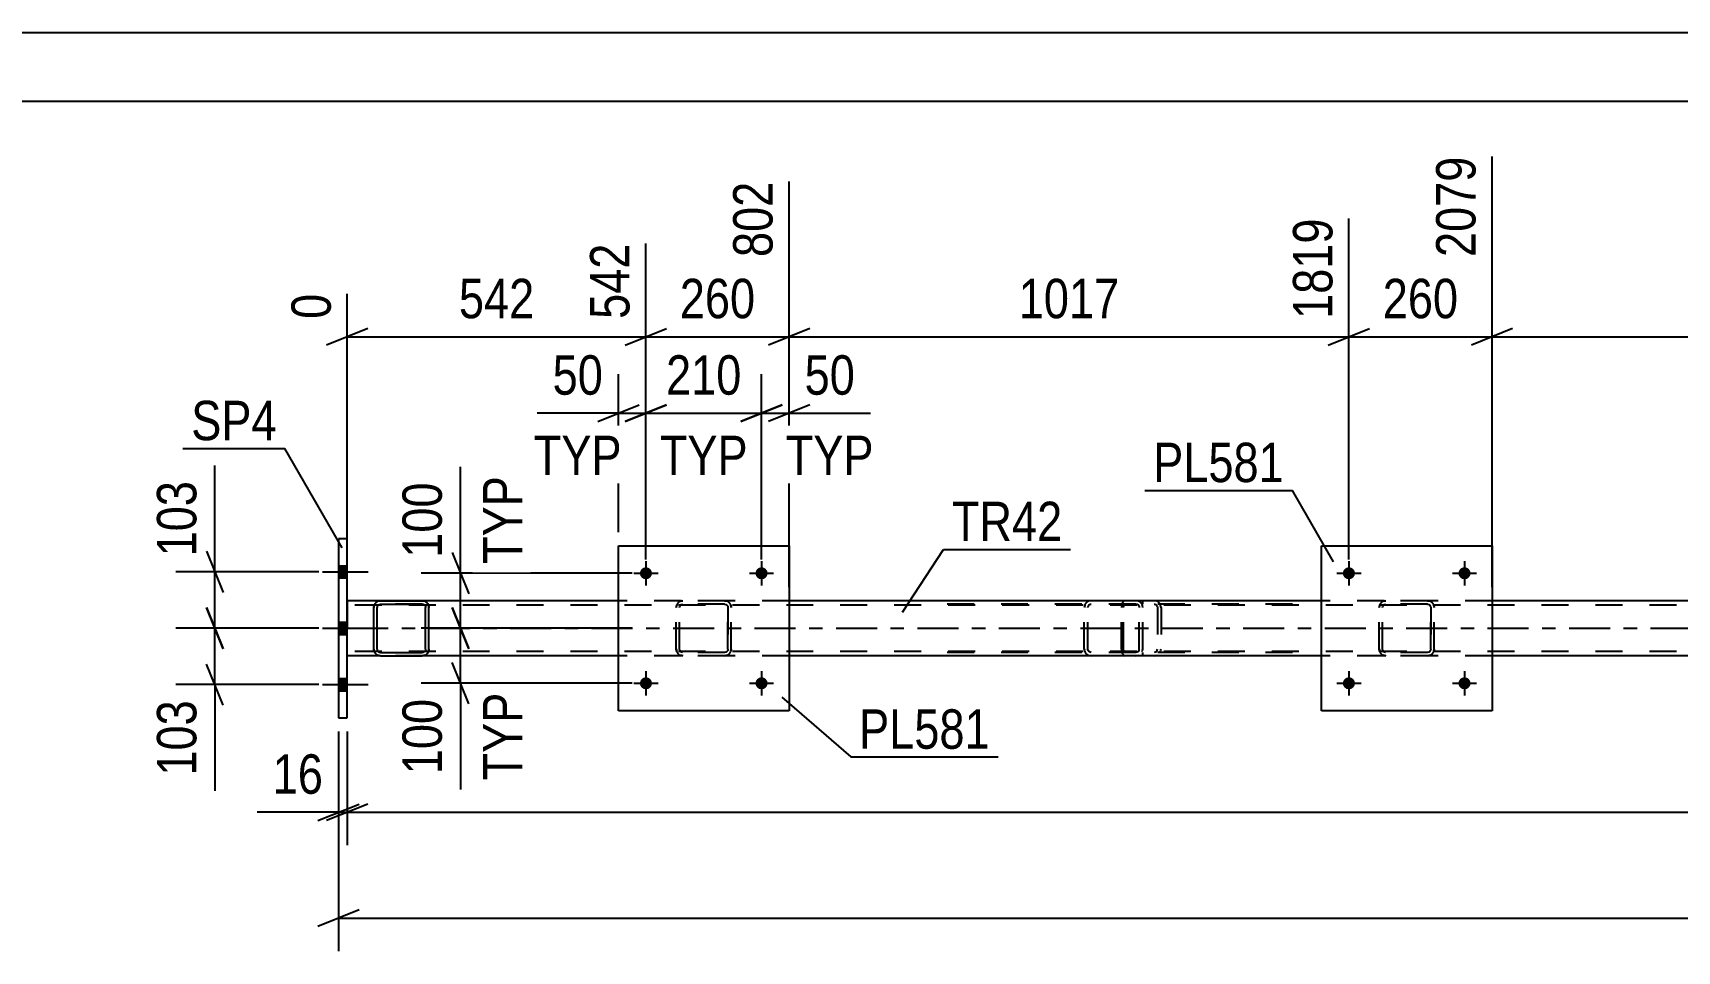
# Model space of a CAD drawing. Header units: millimetres. Extents: x 0 to 841, y 0 to 594.
# Drawn here: x 62.7 to 182.1, y 527.2 to 594 of the extents above; entities that cross this region are included whole.
import ezdxf

# ---------------------------------------------------------------- set-up
doc = ezdxf.new("R2010")
doc.units = ezdxf.units.MM
doc.linetypes.add('DXK_LINE_DOT2', pattern=[3.9198, 1.9599, -1.9599])
doc.linetypes.add('DXK_LINE_DOT3', pattern=[5.9187, 2.979, -0.9799, 0.9799, -0.9799])
doc.styles.add('Arial Narrow', font='ARIALN.TTF', dxfattribs={"height": 0.2})

# ---------------------------------------------------------------- blocks, each defined once
blk = doc.blocks.new('Unknown-232924665-1133')
at = {"color": 5, "linetype": 'Continuous'}
for p, q in [((841, 594), (0, 594)), ((836, 589), (5, 589))]:
    blk.add_line(p, q, dxfattribs=at)
blk = doc.blocks.new('Bolt-232924665-2098 - 2062')
at = {"linetype": 'Continuous'}
for points in [[(85.52, 554.36), (85.52, 555.24), (84.88, 555.24), (84.88, 554.36)], [(85.52, 554.36), (85.52, 555.24), (84.88, 555.24), (84.88, 554.36)], [(85.52, 554.36), (85.52, 555.24), (84.88, 555.24), (84.88, 554.36)], [(85.52, 550.26), (85.52, 551.14), (84.88, 551.14), (84.88, 550.26)], [(85.52, 550.26), (85.52, 551.14), (84.88, 551.14), (84.88, 550.26)], [(85.52, 546.16), (85.52, 547.04), (84.88, 547.04), (84.88, 546.16)], [(85.52, 546.16), (85.52, 547.04), (84.88, 547.04), (84.88, 546.16)], [(85.52, 546.16), (85.52, 547.04), (84.88, 547.04), (84.88, 546.16)]]:
    blk.add_hatch(color=1, dxfattribs=at).paths.add_polyline_path(points)
at = {"color": 1, "linetype": 'Continuous'}
for p, q in [((83.72, 554.8), (87.04, 554.8)), ((83.72, 554.8), (87.04, 554.8)), ((83.72, 554.8), (87.04, 554.8)), ((84.88, 555.24), (85.52, 555.24)), ((84.88, 555.24), (85.52, 555.24)), ((84.88, 555.24), (85.52, 555.24)), ((84.88, 554.36), (85.52, 554.36)), ((84.88, 554.36), (85.52, 554.36)), ((84.88, 554.36), (85.52, 554.36)), ((84.88, 551.14), (85.52, 551.14)), ((84.88, 551.14), (85.52, 551.14)), ((83.72, 550.7), (87.04, 550.7)), ((83.72, 550.7), (87.04, 550.7)), ((84.88, 550.26), (85.52, 550.26)), ((84.88, 550.26), (85.52, 550.26)), ((83.72, 546.6), (87.04, 546.6)), ((83.72, 546.6), (87.04, 546.6)), ((83.72, 546.6), (87.04, 546.6)), ((84.88, 547.04), (85.52, 547.04)), ((84.88, 547.04), (85.52, 547.04)), ((84.88, 547.04), (85.52, 547.04)), ((84.88, 546.16), (85.52, 546.16)), ((84.88, 546.16), (85.52, 546.16)), ((84.88, 546.16), (85.52, 546.16))]:
    blk.add_line(p, q, dxfattribs=at)
blk = doc.blocks.new('Part-232924665-2103 - 2062')
at = {"color": 2, "linetype": 'Continuous'}
for p, q in [((105.22, 552.7), (85.52, 552.7)), ((156.3, 552.7), (117.62, 552.7)), ((207.38, 552.7), (168.7, 552.7)), ((87.92, 548.7), (85.52, 548.7)), ((105.22, 548.7), (90.97, 548.7)), ((156.3, 548.7), (117.62, 548.7)), ((207.38, 548.7), (168.7, 548.7))]:
    blk.add_line(p, q, dxfattribs=at)
at = {"color": 7, "linetype": 'DXK_LINE_DOT2'}
for p, q in [((85.52, 552.7), (85.52, 552.7)), ((85.52, 552.7), (85.52, 548.7)), ((85.52, 548.7), (85.52, 552.7)), ((750.47, 552.38), (85.52, 552.38)), ((117.62, 552.7), (105.22, 552.7)), ((168.7, 552.7), (156.3, 552.7)), ((750.47, 549.02), (85.52, 549.02)), ((85.52, 548.7), (85.52, 548.7)), ((90.97, 548.7), (87.92, 548.7)), ((117.62, 548.7), (105.22, 548.7)), ((168.7, 548.7), (156.3, 548.7))]:
    blk.add_line(p, q, dxfattribs=at)
at = {"color": 7, "linetype": 'DXK_LINE_DOT3'}
blk.add_line((85.52, 550.7), (750.47, 550.7), dxfattribs=at)
blk = doc.blocks.new('Part-232924665-23151 - 2062')
at = {"color": 2, "linetype": 'Continuous'}
for p, q in [((87.48, 552.41), (87.45, 552.22)), ((87.45, 549.18), (87.45, 552.22)), ((87.7, 552.31), (87.69, 552.22)), ((87.69, 549.18), (87.69, 552.22)), ((87.76, 552.39), (87.7, 552.31)), ((87.93, 552.7), (87.74, 552.67)), ((87.83, 552.44), (87.76, 552.39)), ((87.83, 552.44), (87.93, 552.46)), ((87.93, 552.7), (90.97, 552.7)), ((87.93, 552.7), (87.93, 552.7)), ((87.93, 552.46), (90.97, 552.46)), ((87.93, 552.46), (87.93, 552.46)), ((90.97, 552.7), (90.97, 552.7)), ((91.15, 552.67), (90.97, 552.7)), ((90.97, 552.46), (90.97, 552.46)), ((90.97, 552.46), (91.06, 552.44)), ((91.06, 552.44), (91.13, 552.39)), ((91.19, 552.31), (91.13, 552.39)), ((91.19, 552.31), (91.21, 552.22)), ((91.21, 549.18), (91.21, 552.22)), ((91.45, 552.22), (91.41, 552.41)), ((91.45, 549.18), (91.45, 552.22)), ((87.45, 549.18), (87.48, 549)), ((87.69, 549.18), (87.7, 549.09)), ((87.76, 549.01), (87.7, 549.09)), ((87.74, 548.74), (87.93, 548.7)), ((87.83, 548.96), (87.76, 549.01)), ((87.93, 548.94), (87.83, 548.96)), ((87.93, 548.94), (90.97, 548.94)), ((87.93, 548.94), (87.93, 548.94)), ((87.93, 548.7), (90.97, 548.7)), ((87.93, 548.7), (87.93, 548.7)), ((91.06, 548.96), (90.97, 548.94)), ((90.97, 548.94), (90.97, 548.94)), ((90.97, 548.7), (91.15, 548.74)), ((90.97, 548.7), (90.97, 548.7)), ((91.13, 549.01), (91.06, 548.96)), ((91.19, 549.09), (91.13, 549.01)), ((91.21, 549.18), (91.19, 549.09)), ((91.41, 549), (91.45, 549.18))]:
    blk.add_line(p, q, dxfattribs=at)
at = {"color": 7, "linetype": 'DXK_LINE_DOT2'}
for p, q in [((87.45, 552.22), (87.48, 552.41)), ((87.7, 552.31), (87.7, 552.31)), ((87.74, 552.67), (87.93, 552.7)), ((87.76, 552.39), (87.76, 552.39)), ((87.83, 552.44), (87.93, 552.46)), ((87.83, 552.44), (87.83, 552.44)), ((87.93, 552.7), (90.97, 552.7)), ((90.97, 552.46), (87.93, 552.46)), ((90.97, 552.7), (91.15, 552.67)), ((91.06, 552.44), (90.97, 552.46)), ((91.13, 552.39), (91.06, 552.44)), ((91.13, 552.39), (91.13, 552.39)), ((91.19, 552.31), (91.19, 552.31)), ((91.19, 552.31), (91.19, 552.31)), ((91.41, 552.41), (91.45, 552.22)), ((87.48, 549), (87.45, 549.18)), ((87.69, 549.18), (87.69, 549.18)), ((87.93, 548.7), (87.74, 548.74)), ((87.76, 549.01), (87.83, 548.96)), ((87.83, 548.96), (87.93, 548.94)), ((87.93, 548.94), (90.97, 548.94)), ((87.93, 548.7), (90.97, 548.7)), ((90.97, 548.94), (91.06, 548.96)), ((91.15, 548.74), (90.97, 548.7)), ((91.21, 549.18), (91.21, 549.18)), ((91.45, 549.18), (91.41, 549))]:
    blk.add_line(p, q, dxfattribs=at)
at = {"color": 2, "linetype": 'Continuous'}
for centre, start, end in [((87.93, 552.22), 112.5001, 157.5001), ((90.97, 552.22), 22.5001, 67.5001), ((87.93, 549.18), 202.5001, 247.5001), ((90.97, 549.18), 292.5001, 337.5001)]:
    blk.add_arc(centre, 0.48, start, end, dxfattribs=at)
at = {"color": 7, "linetype": 'DXK_LINE_DOT2'}
for centre, start, end in [((87.93, 552.22), 112.5001, 157.5001), ((90.97, 552.22), 22.5001, 67.5001), ((87.93, 549.18), 202.5001, 247.5001), ((90.97, 549.18), 292.5001, 337.5001)]:
    blk.add_arc(centre, 0.48, start, end, dxfattribs=at)
blk = doc.blocks.new('Part-232924665-2177 - 2062')
at = {"color": 7, "linetype": 'DXK_LINE_DOT2'}
for p, q in [((142.82, 552.7), (127.83, 552.7)), ((142.82, 552.46), (127.83, 552.46)), ((139.1, 552.36), (139.07, 552.22)), ((139.07, 549.18), (139.07, 552.22)), ((139.11, 552.41), (139.1, 552.36)), ((139.33, 552.22), (139.35, 552.32)), ((139.33, 549.18), (139.33, 552.22)), ((139.35, 552.32), (139.4, 552.39)), ((139.58, 552.7), (139.39, 552.67)), ((139.4, 552.39), (139.49, 552.45)), ((139.49, 552.45), (139.58, 552.46)), ((143.01, 552.67), (142.82, 552.7)), ((142.82, 552.46), (142.92, 552.45)), ((142.92, 552.45), (143, 552.39)), ((143, 552.39), (143.05, 552.32)), ((143.05, 552.32), (143.07, 552.22)), ((143.07, 549.18), (143.07, 552.22)), ((143.3, 552.36), (143.29, 552.41)), ((143.33, 552.22), (143.3, 552.36)), ((143.33, 549.18), (143.33, 552.22)), ((142.82, 548.94), (127.83, 548.94)), ((142.82, 548.7), (127.83, 548.7)), ((139.07, 549.18), (139.09, 549.1)), ((139.09, 549.1), (139.11, 549)), ((139.34, 549.12), (139.33, 549.18)), ((139.35, 549.09), (139.34, 549.12)), ((139.4, 549.01), (139.35, 549.09)), ((139.39, 548.74), (139.58, 548.7)), ((139.49, 548.96), (139.4, 549.01)), ((139.58, 548.94), (139.49, 548.96)), ((142.92, 548.96), (142.82, 548.94)), ((142.82, 548.7), (143.01, 548.74)), ((143, 549.01), (142.92, 548.96)), ((143.05, 549.09), (143, 549.01)), ((143.05, 549.09), (143.06, 549.12)), ((143.06, 549.12), (143.07, 549.18)), ((143.29, 549), (143.31, 549.1)), ((143.31, 549.1), (143.33, 549.18))]:
    blk.add_line(p, q, dxfattribs=at)
for centre, start, end in [((139.56, 552.2), 110.7583, 155.68), ((142.84, 552.2), 24.32, 69.2417), ((139.56, 549.2), 204.32, 249.2417)]:
    blk.add_arc(centre, 0.496, start, end, dxfattribs=at)
blk = doc.blocks.new('Part-232924665-2182 - 2062')
at = {"color": 2, "linetype": 'Continuous'}
for p, q in [((85.52, 557.2), (84.88, 557.2)), ((84.88, 557.2), (84.88, 544.2)), ((85.52, 544.2), (85.52, 557.2)), ((84.88, 544.2), (85.52, 544.2))]:
    blk.add_line(p, q, dxfattribs=at)
at = {"color": 7, "linetype": 'DXK_LINE_DOT2'}
for p, q in [((84.88, 557.2), (84.88, 544.2)), ((85.52, 544.2), (85.52, 557.2))]:
    blk.add_line(p, q, dxfattribs=at)
blk = doc.blocks.new('Part-232924665-2184 - 2062')
at = {"color": 7, "linetype": 'DXK_LINE_DOT2'}
for p, q in [((141.8, 552.41), (141.78, 552.22)), ((141.78, 549.18), (141.78, 552.22)), ((141.86, 552.56), (141.8, 552.41)), ((141.95, 552.67), (141.86, 552.56)), ((141.92, 552.22), (141.93, 552.32)), ((141.92, 549.18), (141.92, 552.22)), ((141.93, 552.32), (141.96, 552.39)), ((142.05, 552.7), (141.95, 552.67)), ((141.96, 552.39), (142, 552.45)), ((142, 552.45), (142.05, 552.46)), ((154.21, 552.7), (142.05, 552.7)), ((154.21, 552.46), (142.05, 552.46)), ((143.33, 552.46), (143.33, 552.7)), ((144.34, 552.67), (144.14, 552.7)), ((144.14, 552.46), (144.24, 552.45)), ((144.24, 552.45), (144.32, 552.39)), ((144.32, 552.39), (144.38, 552.32)), ((144.38, 552.32), (144.4, 552.22)), ((144.4, 552.22), (144.4, 549.18)), ((144.62, 552.36), (144.61, 552.41)), ((144.65, 552.22), (144.62, 552.36)), ((144.65, 552.22), (144.65, 549.18)), ((141.78, 549.18), (141.8, 549)), ((141.8, 549), (141.86, 548.84)), ((141.86, 548.84), (141.95, 548.74)), ((141.93, 549.09), (141.92, 549.18)), ((141.96, 549.01), (141.93, 549.09)), ((141.95, 548.74), (142.05, 548.7)), ((142, 548.96), (141.96, 549.01)), ((142.05, 548.94), (142, 548.96)), ((154.21, 548.94), (142.05, 548.94)), ((154.21, 548.7), (142.05, 548.7)), ((143.33, 548.7), (143.33, 548.94)), ((144.24, 548.96), (144.14, 548.94)), ((144.14, 548.7), (144.34, 548.74)), ((144.32, 549.01), (144.24, 548.96)), ((144.38, 549.09), (144.32, 549.01)), ((144.38, 549.12), (144.4, 549.18)), ((144.38, 549.09), (144.38, 549.12)), ((144.61, 549), (144.63, 549.1)), ((144.63, 549.1), (144.65, 549.18))]:
    blk.add_line(p, q, dxfattribs=at)
blk.add_arc((144.16, 552.21), 0.492, 23.8494, 68.8059, dxfattribs=at)
blk = doc.blocks.new('Part-232924665-23147 - 2062')
at = {"color": 7, "linetype": 'DXK_LINE_DOT2'}
for p, q in [((160.5, 552.22), (160.54, 552.41)), ((160.54, 552.41), (160.5, 552.22)), ((160.5, 549.18), (160.5, 552.22)), ((160.5, 549.18), (160.5, 552.22)), ((160.74, 552.22), (160.76, 552.31)), ((160.74, 549.18), (160.74, 552.22)), ((160.74, 549.18), (160.74, 552.22)), ((160.76, 552.31), (160.81, 552.39)), ((160.8, 552.67), (160.98, 552.7)), ((160.98, 552.7), (160.8, 552.67)), ((160.81, 552.39), (160.89, 552.44)), ((160.89, 552.44), (160.98, 552.46)), ((164.02, 552.7), (160.98, 552.7)), ((164.02, 552.46), (160.98, 552.46)), ((164.02, 552.7), (164.21, 552.67)), ((164.21, 552.67), (164.02, 552.7)), ((164.02, 552.46), (164.11, 552.44)), ((164.11, 552.44), (164.19, 552.39)), ((164.19, 552.39), (164.24, 552.31)), ((164.24, 552.31), (164.26, 552.22)), ((164.26, 549.18), (164.26, 552.22)), ((164.26, 552.22), (164.26, 549.18)), ((164.47, 552.41), (164.5, 552.22)), ((164.5, 552.22), (164.47, 552.41)), ((164.5, 549.18), (164.5, 552.22)), ((164.5, 549.18), (164.5, 552.22)), ((160.54, 549), (160.5, 549.18)), ((160.5, 549.18), (160.54, 549)), ((160.76, 549.09), (160.74, 549.18)), ((160.81, 549.01), (160.76, 549.09)), ((160.98, 548.7), (160.8, 548.74)), ((160.8, 548.74), (160.98, 548.7)), ((160.89, 548.96), (160.81, 549.01)), ((160.98, 548.94), (160.89, 548.96)), ((164.02, 548.94), (160.98, 548.94)), ((164.02, 548.7), (160.98, 548.7)), ((164.11, 548.96), (164.02, 548.94)), ((164.21, 548.74), (164.02, 548.7)), ((164.02, 548.7), (164.21, 548.74)), ((164.19, 549.01), (164.11, 548.96)), ((164.24, 549.09), (164.19, 549.01)), ((164.26, 549.18), (164.24, 549.09)), ((164.5, 549.18), (164.47, 549)), ((164.47, 549), (164.5, 549.18))]:
    blk.add_line(p, q, dxfattribs=at)
at = {"color": 7, "linetype": 'DXK_LINE_DOT3'}
blk.add_line((162.5, 550.7), (162.5, 550.7), dxfattribs=at)
at = {"color": 7, "linetype": 'DXK_LINE_DOT2'}
for centre, start, end in [((160.98, 552.22), 112.5, 157.5), ((160.98, 552.22), 112.5, 157.5), ((164.02, 552.22), 22.5, 67.5), ((164.02, 552.22), 22.5, 67.5), ((160.98, 549.18), 202.5, 247.5), ((160.98, 549.18), 202.5, 247.5), ((164.02, 549.18), 292.5, 337.5), ((164.02, 549.18), 292.5, 337.5)]:
    blk.add_arc(centre, 0.48, start, end, dxfattribs=at)
blk = doc.blocks.new('Part-232924665-23148 - 2062')
at = {"color": 2, "linetype": 'Continuous'}
for p, q in [((156.3, 544.7), (156.3, 556.7)), ((156.3, 556.7), (168.7, 556.7)), ((168.7, 556.7), (168.7, 544.7)), ((168.7, 544.7), (156.3, 544.7))]:
    blk.add_line(p, q, dxfattribs=at)
blk = doc.blocks.new('Part-232924665-23149 - 2062')
at = {"color": 7, "linetype": 'DXK_LINE_DOT2'}
for p, q in [((109.42, 552.22), (109.46, 552.41)), ((109.46, 552.41), (109.42, 552.22)), ((109.42, 549.18), (109.42, 552.22)), ((109.42, 549.18), (109.42, 552.22)), ((109.66, 552.22), (109.68, 552.31)), ((109.66, 549.18), (109.66, 552.22)), ((109.66, 549.18), (109.66, 552.22)), ((109.68, 552.31), (109.73, 552.39)), ((109.72, 552.67), (109.9, 552.7)), ((109.9, 552.7), (109.72, 552.67)), ((109.73, 552.39), (109.81, 552.44)), ((109.81, 552.44), (109.9, 552.46)), ((112.94, 552.7), (109.9, 552.7)), ((112.94, 552.46), (109.9, 552.46)), ((112.94, 552.7), (113.13, 552.67)), ((113.13, 552.67), (112.94, 552.7)), ((112.94, 552.46), (113.03, 552.44)), ((113.03, 552.44), (113.11, 552.39)), ((113.11, 552.39), (113.16, 552.31)), ((113.16, 552.31), (113.18, 552.22)), ((113.18, 549.18), (113.18, 552.22)), ((113.18, 552.22), (113.18, 549.18)), ((113.38, 552.41), (113.42, 552.22)), ((113.42, 552.22), (113.38, 552.41)), ((113.42, 549.18), (113.42, 552.22)), ((113.42, 549.18), (113.42, 552.22)), ((109.46, 549), (109.42, 549.18)), ((109.42, 549.18), (109.46, 549)), ((109.68, 549.09), (109.66, 549.18)), ((109.73, 549.01), (109.68, 549.09)), ((109.9, 548.7), (109.72, 548.74)), ((109.72, 548.74), (109.9, 548.7)), ((109.81, 548.96), (109.73, 549.01)), ((109.9, 548.94), (109.81, 548.96)), ((112.94, 548.94), (109.9, 548.94)), ((112.94, 548.7), (109.9, 548.7)), ((113.03, 548.96), (112.94, 548.94)), ((113.13, 548.74), (112.94, 548.7)), ((112.94, 548.7), (113.13, 548.74)), ((113.11, 549.01), (113.03, 548.96)), ((113.16, 549.09), (113.11, 549.01)), ((113.18, 549.18), (113.16, 549.09)), ((113.42, 549.18), (113.38, 549)), ((113.38, 549), (113.42, 549.18))]:
    blk.add_line(p, q, dxfattribs=at)
at = {"color": 7, "linetype": 'DXK_LINE_DOT3'}
blk.add_line((111.42, 550.7), (111.42, 550.7), dxfattribs=at)
at = {"color": 7, "linetype": 'DXK_LINE_DOT2'}
for centre, start, end in [((109.9, 552.22), 112.5, 157.5), ((109.9, 552.22), 112.5, 157.5), ((112.94, 552.22), 22.5, 67.5), ((112.94, 552.22), 22.5, 67.5), ((109.9, 549.18), 202.5, 247.5), ((109.9, 549.18), 202.5, 247.5), ((112.94, 549.18), 292.5, 337.5), ((112.94, 549.18), 292.5, 337.5)]:
    blk.add_arc(centre, 0.48, start, end, dxfattribs=at)
blk = doc.blocks.new('Part-232924665-23150 - 2062')
at = {"color": 2, "linetype": 'Continuous'}
for p, q in [((105.22, 544.7), (105.22, 556.7)), ((105.22, 556.7), (117.62, 556.7)), ((117.62, 556.7), (117.62, 544.7)), ((117.62, 544.7), (105.22, 544.7))]:
    blk.add_line(p, q, dxfattribs=at)
blk = doc.blocks.new('Bolt-232924665-23176 - 2062')
at = {"linetype": 'Continuous'}
for points in [[(158.74, 546.7, -1), (157.86, 546.7, -1)], [(167.14, 546.7, -1), (166.26, 546.7, -1)]]:
    blk.add_hatch(color=1, dxfattribs=at).paths.add_polyline_path(points)
at = {"color": 1, "linetype": 'Continuous'}
for p, q in [((158.3, 547.58), (158.3, 545.82)), ((166.7, 547.58), (166.7, 545.82)), ((157.42, 546.7), (159.18, 546.7)), ((165.82, 546.7), (167.58, 546.7))]:
    blk.add_line(p, q, dxfattribs=at)
blk = doc.blocks.new('Bolt-232924665-23177 - 2062')
at = {"linetype": 'Continuous'}
for points in [[(158.74, 554.7, -1), (157.86, 554.7, -1)], [(167.14, 554.7, -1), (166.26, 554.7, -1)]]:
    blk.add_hatch(color=1, dxfattribs=at).paths.add_polyline_path(points)
at = {"color": 1, "linetype": 'Continuous'}
for p, q in [((158.3, 555.58), (158.3, 553.82)), ((166.7, 555.58), (166.7, 553.82)), ((157.42, 554.7), (159.18, 554.7)), ((165.82, 554.7), (167.58, 554.7))]:
    blk.add_line(p, q, dxfattribs=at)
blk = doc.blocks.new('Bolt-232924665-23178 - 2062')
at = {"linetype": 'Continuous'}
for points in [[(107.66, 546.7, -1), (106.78, 546.7, -1)], [(116.06, 546.7, -1), (115.18, 546.7, -1)]]:
    blk.add_hatch(color=1, dxfattribs=at).paths.add_polyline_path(points)
at = {"color": 1, "linetype": 'Continuous'}
for p, q in [((107.22, 547.58), (107.22, 545.82)), ((115.62, 547.58), (115.62, 545.82)), ((106.34, 546.7), (108.1, 546.7)), ((114.74, 546.7), (116.5, 546.7))]:
    blk.add_line(p, q, dxfattribs=at)
blk = doc.blocks.new('Bolt-232924665-23179 - 2062')
at = {"linetype": 'Continuous'}
for points in [[(107.66, 554.7, -1), (106.78, 554.7, -1)], [(116.06, 554.7, -1), (115.18, 554.7, -1)]]:
    blk.add_hatch(color=1, dxfattribs=at).paths.add_polyline_path(points)
at = {"color": 1, "linetype": 'Continuous'}
for p, q in [((107.22, 555.58), (107.22, 553.82)), ((115.62, 555.58), (115.62, 553.82)), ((106.34, 554.7), (108.1, 554.7)), ((114.74, 554.7), (116.5, 554.7))]:
    blk.add_line(p, q, dxfattribs=at)
blk = doc.blocks.new('StraightDimension-232924665-2292 - 2062')
at = {"color": 7, "linetype": 'Continuous'}
for p, q in [((84.88, 543.2), (84.88, 534.92)), ((85.52, 543.2), (85.52, 534.92)), ((83.38, 536.72), (86.38, 537.92)), ((87.02, 537.92), (84.02, 536.72)), ((84.88, 537.32), (78.98, 537.32)), ((84.88, 537.32), (78.98, 537.32)), ((84.88, 537.32), (85.52, 537.32))]:
    blk.add_line(p, q, dxfattribs=at)
at = {"color": 0}
blk.add_wipeout([(84.36, 538.07), (84.36, 542.27), (79.5, 542.27), (79.5, 538.07)], dxfattribs=at)
at = {"color": 3, "style": 'Arial Narrow'}
blk.add_text('16', height=2.863, dxfattribs=at).set_placement((80.1, 538.67))
blk = doc.blocks.new('StraightDimension-232924665-2277 - 2062')
at = {"color": 7, "linetype": 'Continuous'}
for p, q in [((85.52, 543.2), (85.52, 534.92)), ((87.02, 537.92), (84.02, 536.72)), ((85.52, 537.32), (797.19, 537.32))]:
    blk.add_line(p, q, dxfattribs=at)
blk = doc.blocks.new('StraightDimension-232924665-26888 - 2062')
at = {"color": 7, "linetype": 'Continuous'}
for p, q in [((107.22, 555.7), (107.22, 569.19)), ((115.62, 555.7), (115.62, 569.19)), ((105.72, 565.74), (108.72, 566.94)), ((107.22, 566.34), (115.62, 566.34)), ((117.12, 566.94), (114.12, 565.74))]:
    blk.add_line(p, q, dxfattribs=at)
at = {"color": 0}
blk.add_wipeout([(114.76, 567.09), (114.76, 571.29), (108.08, 571.29), (108.08, 567.09)], dxfattribs=at)
at = {"color": 0, "linetype": 'Continuous'}
blk.add_wipeout([(115.22, 561.24), (115.22, 565.44), (107.63, 565.44), (107.63, 561.24)], dxfattribs=at)
at = {"color": 3, "style": 'Arial Narrow'}
blk.add_text('210', height=2.863, dxfattribs=at).set_placement((108.68, 567.69))
at = {"color": 3, "linetype": 'Continuous', "style": 'Arial Narrow'}
blk.add_text('TYP', height=2.863, dxfattribs=at).set_placement((108.23, 561.84))
blk = doc.blocks.new('StraightDimension-232924665-26229 - 2062')
at = {"color": 7, "linetype": 'Continuous'}
for p, q in [((168.7, 553.7), (168.7, 585.01)), ((158.3, 555.7), (158.3, 580.51)), ((156.8, 571.3), (159.8, 572.5)), ((170.2, 572.5), (167.2, 571.3)), ((158.3, 571.9), (168.7, 571.9))]:
    blk.add_line(p, q, dxfattribs=at)
at = {"color": 0}
blk.add_wipeout([(166.84, 572.65), (166.84, 576.85), (160.16, 576.85), (160.16, 572.65)], dxfattribs=at)
at = {"color": 3, "style": 'Arial Narrow'}
blk.add_text('260', height=2.863, dxfattribs=at).set_placement((160.76, 573.25))
at = {"color": 0, "linetype": 'Continuous'}
blk.add_wipeout([(168.1, 585.61), (163.9, 585.61), (163.9, 577.1), (168.1, 577.1)], dxfattribs=at)
at = {"color": 3, "linetype": 'Continuous', "style": 'Arial Narrow'}
blk.add_text('2079', height=2.863, rotation=90.0002, dxfattribs=at).set_placement((167.5, 577.7))
blk = doc.blocks.new('StraightDimension-232924665-26177 - 2062')
at = {"color": 7, "linetype": 'Continuous'}
for p, q in [((75.9, 554.8), (75.9, 562.54)), ((75.9, 554.8), (75.9, 562.54)), ((75.3, 556.3), (76.5, 553.3)), ((83.46, 554.8), (73.05, 554.8)), ((75.9, 550.7), (75.9, 554.8)), ((76.5, 549.2), (75.3, 552.2)), ((83.46, 550.7), (73.05, 550.7))]:
    blk.add_line(p, q, dxfattribs=at)
at = {"color": 0}
blk.add_wipeout([(75.15, 562.01), (70.95, 562.01), (70.95, 555.33), (75.15, 555.33)], dxfattribs=at)
at = {"color": 3, "style": 'Arial Narrow'}
blk.add_text('103', height=2.863, rotation=90.0002, dxfattribs=at).set_placement((74.55, 555.93))
blk = doc.blocks.new('StraightDimension-232924665-26178 - 2062')
at = {"color": 7, "linetype": 'Continuous'}
for p, q in [((75.3, 552.2), (76.5, 549.2)), ((83.46, 550.7), (73.05, 550.7)), ((75.9, 546.6), (75.9, 550.7)), ((76.5, 545.1), (75.3, 548.1)), ((83.46, 546.6), (73.05, 546.6)), ((75.9, 546.6), (75.9, 538.87)), ((75.9, 546.6), (75.9, 538.87))]:
    blk.add_line(p, q, dxfattribs=at)
at = {"color": 0}
blk.add_wipeout([(75.15, 546.08), (70.95, 546.08), (70.95, 539.39), (75.15, 539.39)], dxfattribs=at)
at = {"color": 3, "style": 'Arial Narrow'}
blk.add_text('103', height=2.863, rotation=90.0002, dxfattribs=at).set_placement((74.55, 539.99))
blk = doc.blocks.new('StraightDimension-232924665-26228 - 2062')
at = {"color": 7, "linetype": 'Continuous'}
for p, q in [((168.7, 553.7), (168.7, 585.01)), ((209.38, 555.7), (209.38, 580.51)), ((170.2, 572.5), (167.2, 571.3)), ((207.88, 571.3), (210.88, 572.5)), ((168.7, 571.9), (209.38, 571.9))]:
    blk.add_line(p, q, dxfattribs=at)
at = {"color": 0}
blk.add_wipeout([(193.3, 572.65), (193.3, 576.85), (184.79, 576.85), (184.79, 572.65)], dxfattribs=at)
at = {"color": 3, "style": 'Arial Narrow'}
blk.add_text('1017', height=2.863, dxfattribs=at).set_placement((185.39, 573.25))
at = {"color": 0, "linetype": 'Continuous'}
blk.add_wipeout([(208.78, 581.11), (204.58, 581.11), (204.58, 572.6), (208.78, 572.6)], dxfattribs=at)
at = {"color": 3, "linetype": 'Continuous', "style": 'Arial Narrow'}
blk.add_text('3096', height=2.863, rotation=90.0002, dxfattribs=at).set_placement((208.18, 573.2))
blk = doc.blocks.new('StraightDimension-232924665-26230 - 2062')
at = {"color": 7, "linetype": 'Continuous'}
for p, q in [((117.62, 553.7), (117.62, 583.18)), ((158.3, 555.7), (158.3, 580.51)), ((119.12, 572.5), (116.12, 571.3)), ((156.8, 571.3), (159.8, 572.5)), ((117.62, 571.9), (158.3, 571.9))]:
    blk.add_line(p, q, dxfattribs=at)
at = {"color": 0}
blk.add_wipeout([(142.22, 572.65), (142.22, 576.85), (133.71, 576.85), (133.71, 572.65)], dxfattribs=at)
at = {"color": 3, "style": 'Arial Narrow'}
blk.add_text('1017', height=2.863, dxfattribs=at).set_placement((134.31, 573.25))
at = {"color": 0, "linetype": 'Continuous'}
blk.add_wipeout([(157.7, 581.11), (153.5, 581.11), (153.5, 572.6), (157.7, 572.6)], dxfattribs=at)
at = {"color": 3, "linetype": 'Continuous', "style": 'Arial Narrow'}
blk.add_text('1819', height=2.863, rotation=90.0002, dxfattribs=at).set_placement((157.1, 573.2))
blk = doc.blocks.new('StraightDimension-232924665-26231 - 2062')
at = {"color": 7, "linetype": 'Continuous'}
for p, q in [((117.62, 553.7), (117.62, 583.18)), ((107.22, 555.7), (107.22, 578.68)), ((105.72, 571.3), (108.72, 572.5)), ((119.12, 572.5), (116.12, 571.3)), ((107.22, 571.9), (117.62, 571.9))]:
    blk.add_line(p, q, dxfattribs=at)
at = {"color": 0}
blk.add_wipeout([(115.76, 572.65), (115.76, 576.85), (109.08, 576.85), (109.08, 572.65)], dxfattribs=at)
at = {"color": 3, "style": 'Arial Narrow'}
blk.add_text('260', height=2.863, dxfattribs=at).set_placement((109.68, 573.25))
at = {"color": 0, "linetype": 'Continuous'}
blk.add_wipeout([(117.02, 583.78), (112.82, 583.78), (112.82, 577.1), (117.02, 577.1)], dxfattribs=at)
at = {"color": 3, "linetype": 'Continuous', "style": 'Arial Narrow'}
blk.add_text('802', height=2.863, rotation=90.0002, dxfattribs=at).set_placement((116.42, 577.7))
blk = doc.blocks.new('StraightDimension-232924665-26232 - 2062')
at = {"color": 7, "linetype": 'Continuous'}
for p, q in [((107.22, 555.7), (107.22, 578.68)), ((85.52, 553.7), (85.52, 575.03)), ((87.02, 572.5), (84.02, 571.3)), ((105.72, 571.3), (108.72, 572.5)), ((85.52, 571.9), (107.22, 571.9))]:
    blk.add_line(p, q, dxfattribs=at)
at = {"color": 0}
blk.add_wipeout([(99.71, 572.65), (99.71, 576.85), (93.03, 576.85), (93.03, 572.65)], dxfattribs=at)
at = {"color": 3, "style": 'Arial Narrow'}
blk.add_text('542', height=2.863, dxfattribs=at).set_placement((93.63, 573.25))
at = {"color": 0, "linetype": 'Continuous'}
for points in [[(106.62, 579.28), (102.42, 579.28), (102.42, 572.6), (106.62, 572.6)], [(84.92, 575.63), (80.72, 575.63), (80.72, 572.6), (84.92, 572.6)]]:
    blk.add_wipeout(points, dxfattribs=at)
at = {"color": 3, "linetype": 'Continuous', "style": 'Arial Narrow'}
for s, height, p in [('542', 2.863, (106.02, 573.2)), ('0', 2.86, (84.32, 573.2))]:
    blk.add_text(s, height=height, rotation=90.0002, dxfattribs=at).set_placement(p)
blk = doc.blocks.new('StraightDimension-232924665-26873 - 2062')
at = {"color": 7, "linetype": 'Continuous'}
for p, q in [((84.88, 543.2), (84.88, 527.22)), ((86.38, 530.22), (83.38, 529.02)), ((84.88, 529.62), (797.88, 529.62))]:
    blk.add_line(p, q, dxfattribs=at)
blk = doc.blocks.new('StraightDimension-232924665-26887 - 2062')
at = {"color": 7, "linetype": 'Continuous'}
for p, q in [((115.62, 555.7), (115.62, 569.19)), ((117.62, 557.7), (117.62, 569.19)), ((114.12, 565.74), (117.12, 566.94)), ((115.62, 566.34), (117.62, 566.34)), ((119.12, 566.94), (116.12, 565.74)), ((117.62, 566.34), (123.53, 566.34)), ((117.62, 566.34), (123.53, 566.34))]:
    blk.add_line(p, q, dxfattribs=at)
at = {"color": 0}
blk.add_wipeout([(123, 567.09), (123, 571.29), (118.15, 571.29), (118.15, 567.09)], dxfattribs=at)
at = {"color": 0, "linetype": 'Continuous'}
blk.add_wipeout([(124.37, 561.24), (124.37, 565.44), (116.78, 565.44), (116.78, 561.24)], dxfattribs=at)
at = {"color": 3, "style": 'Arial Narrow'}
blk.add_text('50', height=2.863, dxfattribs=at).set_placement((118.75, 567.69))
at = {"color": 3, "linetype": 'Continuous', "style": 'Arial Narrow'}
blk.add_text('TYP', height=2.863, dxfattribs=at).set_placement((117.38, 561.84))
blk = doc.blocks.new('StraightDimension-232924665-26889 - 2062')
at = {"color": 7, "linetype": 'Continuous'}
for p, q in [((105.22, 557.7), (105.22, 569.19)), ((107.22, 555.7), (107.22, 569.19)), ((105.22, 566.34), (99.32, 566.34)), ((105.22, 566.34), (99.32, 566.34)), ((103.72, 565.74), (106.72, 566.94)), ((105.22, 566.34), (107.22, 566.34)), ((108.72, 566.94), (105.72, 565.74))]:
    blk.add_line(p, q, dxfattribs=at)
at = {"color": 0}
blk.add_wipeout([(104.7, 567.09), (104.7, 571.29), (99.84, 571.29), (99.84, 567.09)], dxfattribs=at)
at = {"color": 0, "linetype": 'Continuous'}
blk.add_wipeout([(106.06, 561.24), (106.06, 565.44), (98.47, 565.44), (98.47, 561.24)], dxfattribs=at)
at = {"color": 3, "style": 'Arial Narrow'}
blk.add_text('50', height=2.863, dxfattribs=at).set_placement((100.44, 567.69))
at = {"color": 3, "linetype": 'Continuous', "style": 'Arial Narrow'}
blk.add_text('TYP', height=2.863, dxfattribs=at).set_placement((99.07, 561.84))
blk = doc.blocks.new('StraightDimension-232924665-26939 - 2062')
at = {"color": 7, "linetype": 'Continuous'}
for p, q in [((93.74, 554.7), (93.74, 562.44)), ((93.74, 554.7), (93.74, 562.44)), ((93.14, 556.2), (94.34, 553.2)), ((106.22, 554.7), (90.89, 554.7)), ((93.74, 550.7), (93.74, 554.7)), ((94.34, 549.2), (93.14, 552.2)), ((106.22, 550.7), (90.89, 550.7))]:
    blk.add_line(p, q, dxfattribs=at)
at = {"color": 0}
blk.add_wipeout([(92.99, 561.91), (88.79, 561.91), (88.79, 555.23), (92.99, 555.23)], dxfattribs=at)
at = {"color": 0, "linetype": 'Continuous'}
blk.add_wipeout([(98.84, 562.37), (94.64, 562.37), (94.64, 554.78), (98.84, 554.78)], dxfattribs=at)
at = {"color": 3, "linetype": 'Continuous', "style": 'Arial Narrow'}
blk.add_text('TYP', height=2.863, rotation=90.0002, dxfattribs=at).set_placement((98.24, 555.38))
at = {"color": 3, "style": 'Arial Narrow'}
blk.add_text('100', height=2.863, rotation=90.0002, dxfattribs=at).set_placement((92.39, 555.83))
blk = doc.blocks.new('StraightDimension-232924665-26940 - 2062')
at = {"color": 7, "linetype": 'Continuous'}
for p, q in [((93.14, 552.2), (94.34, 549.2)), ((106.22, 550.7), (90.89, 550.7)), ((93.74, 546.7), (93.74, 550.7)), ((94.34, 545.2), (93.14, 548.2)), ((106.22, 546.7), (90.89, 546.7)), ((93.74, 546.7), (93.74, 538.97)), ((93.74, 546.7), (93.74, 538.97))]:
    blk.add_line(p, q, dxfattribs=at)
at = {"color": 0}
blk.add_wipeout([(92.99, 546.18), (88.79, 546.18), (88.79, 539.49), (92.99, 539.49)], dxfattribs=at)
at = {"color": 0, "linetype": 'Continuous'}
blk.add_wipeout([(98.84, 546.63), (94.64, 546.63), (94.64, 539.04), (98.84, 539.04)], dxfattribs=at)
at = {"color": 3, "style": 'Arial Narrow'}
blk.add_text('100', height=2.863, rotation=90.0002, dxfattribs=at).set_placement((92.39, 540.09))
at = {"color": 3, "linetype": 'Continuous', "style": 'Arial Narrow'}
blk.add_text('TYP', height=2.863, rotation=90.0002, dxfattribs=at).set_placement((98.24, 539.64))
blk = doc.blocks.new('Mark-232924665-2099 - 2062')
at = {"color": 30, "linetype": 'Continuous'}
for p, q in [((125.87, 551.86), (128.85, 556.44)), ((128.85, 556.44), (138.08, 556.44))]:
    blk.add_line(p, q, dxfattribs=at)
at = {"color": 0}
blk.add_wipeout([(137.48, 557.04), (137.48, 560.04), (129.45, 560.04), (129.45, 557.04)], dxfattribs=at)
blk.add_wipeout([(137.48, 557.04), (137.48, 560.04), (129.45, 560.04), (129.45, 557.04)], dxfattribs=at)
at = {"color": 3, "style": 'Arial Narrow'}
blk.add_text('TR42', height=2.863, dxfattribs=at).set_placement((129.45, 557.04))
blk = doc.blocks.new('Mark-232924665-2178 - 2062')
at = {"color": 30, "linetype": 'Continuous'}
for p in [(73.58, 563.78), (85.15, 556.56)]:
    blk.add_line(p, (80.99, 563.78), dxfattribs=at)
at = {"color": 0}
blk.add_wipeout([(80.39, 564.38), (80.39, 567.38), (74.18, 567.38), (74.18, 564.38)], dxfattribs=at)
blk.add_wipeout([(80.39, 564.38), (80.39, 567.38), (74.18, 567.38), (74.18, 564.38)], dxfattribs=at)
at = {"color": 3, "style": 'Arial Narrow'}
blk.add_text('SP4', height=2.863, dxfattribs=at).set_placement((74.18, 564.38))
blk = doc.blocks.new('Mark-232924665-27052 - 2062')
at = {"color": 30, "linetype": 'Continuous'}
for p in [(143.48, 560.73), (157.19, 555.53)]:
    blk.add_line(p, (154.19, 560.73), dxfattribs=at)
at = {"color": 0}
blk.add_wipeout([(153.59, 561.33), (153.59, 564.33), (144.08, 564.33), (144.08, 561.33)], dxfattribs=at)
blk.add_wipeout([(153.59, 561.33), (153.59, 564.33), (144.08, 564.33), (144.08, 561.33)], dxfattribs=at)
at = {"color": 3, "style": 'Arial Narrow'}
blk.add_text('PL581', height=2.863, dxfattribs=at).set_placement((144.08, 561.33))
blk = doc.blocks.new('Mark-232924665-27055 - 2062')
at = {"color": 30, "linetype": 'Continuous'}
for p, q in [((117.09, 545.69), (122.11, 541.34)), ((122.11, 541.34), (132.81, 541.34))]:
    blk.add_line(p, q, dxfattribs=at)
at = {"color": 0}
blk.add_wipeout([(132.21, 541.94), (132.21, 544.94), (122.71, 544.94), (122.71, 541.94)], dxfattribs=at)
blk.add_wipeout([(132.21, 541.94), (132.21, 544.94), (122.71, 544.94), (122.71, 541.94)], dxfattribs=at)
at = {"color": 3, "style": 'Arial Narrow'}
blk.add_text('PL581', height=2.863, dxfattribs=at).set_placement((122.71, 541.94))

msp = doc.modelspace()

# ---------------------------------------------------------------- block references
for name in ['Unknown-232924665-1133', 'Part-232924665-2182 - 2062', 'Part-232924665-23150 - 2062', 'Bolt-232924665-23179 - 2062', 'Part-232924665-23148 - 2062', 'Bolt-232924665-23177 - 2062', 'Bolt-232924665-2098 - 2062', 'Part-232924665-2103 - 2062', 'Part-232924665-23151 - 2062', 'Part-232924665-23149 - 2062', 'Part-232924665-2177 - 2062', 'Part-232924665-2184 - 2062', 'Part-232924665-23147 - 2062', 'Bolt-232924665-23178 - 2062', 'Bolt-232924665-23176 - 2062']:
    msp.add_blockref(name, (0, 0))

# ---------------------------------------------------------------- next in the draw order: block references
for name in ['StraightDimension-232924665-26229 - 2062', 'StraightDimension-232924665-26888 - 2062', 'StraightDimension-232924665-26177 - 2062', 'StraightDimension-232924665-2292 - 2062']:
    msp.add_blockref(name, (0, 0))

# ---------------------------------------------------------------- next in the draw order: block references
for name in ['StraightDimension-232924665-26228 - 2062', 'StraightDimension-232924665-26230 - 2062', 'StraightDimension-232924665-2277 - 2062']:
    msp.add_blockref(name, (0, 0))

# ---------------------------------------------------------------- next in the draw order: block references
for name in ['StraightDimension-232924665-26231 - 2062', 'Mark-232924665-27052 - 2062', 'Mark-232924665-2099 - 2062', 'StraightDimension-232924665-26178 - 2062']:
    msp.add_blockref(name, (0, 0))

# ---------------------------------------------------------------- next in the draw order: block references
for name in ['StraightDimension-232924665-26232 - 2062', 'StraightDimension-232924665-26887 - 2062', 'StraightDimension-232924665-26873 - 2062']:
    msp.add_blockref(name, (0, 0))

# ---------------------------------------------------------------- next in the draw order: block references
for name in ['StraightDimension-232924665-26889 - 2062', 'Mark-232924665-2178 - 2062', 'Mark-232924665-27055 - 2062']:
    msp.add_blockref(name, (0, 0))

# ---------------------------------------------------------------- next in the draw order: block references
msp.add_blockref('StraightDimension-232924665-26939 - 2062', (0, 0))

# ---------------------------------------------------------------- next in the draw order: block references
msp.add_blockref('StraightDimension-232924665-26940 - 2062', (0, 0))

doc.saveas('drawing.dxf')
